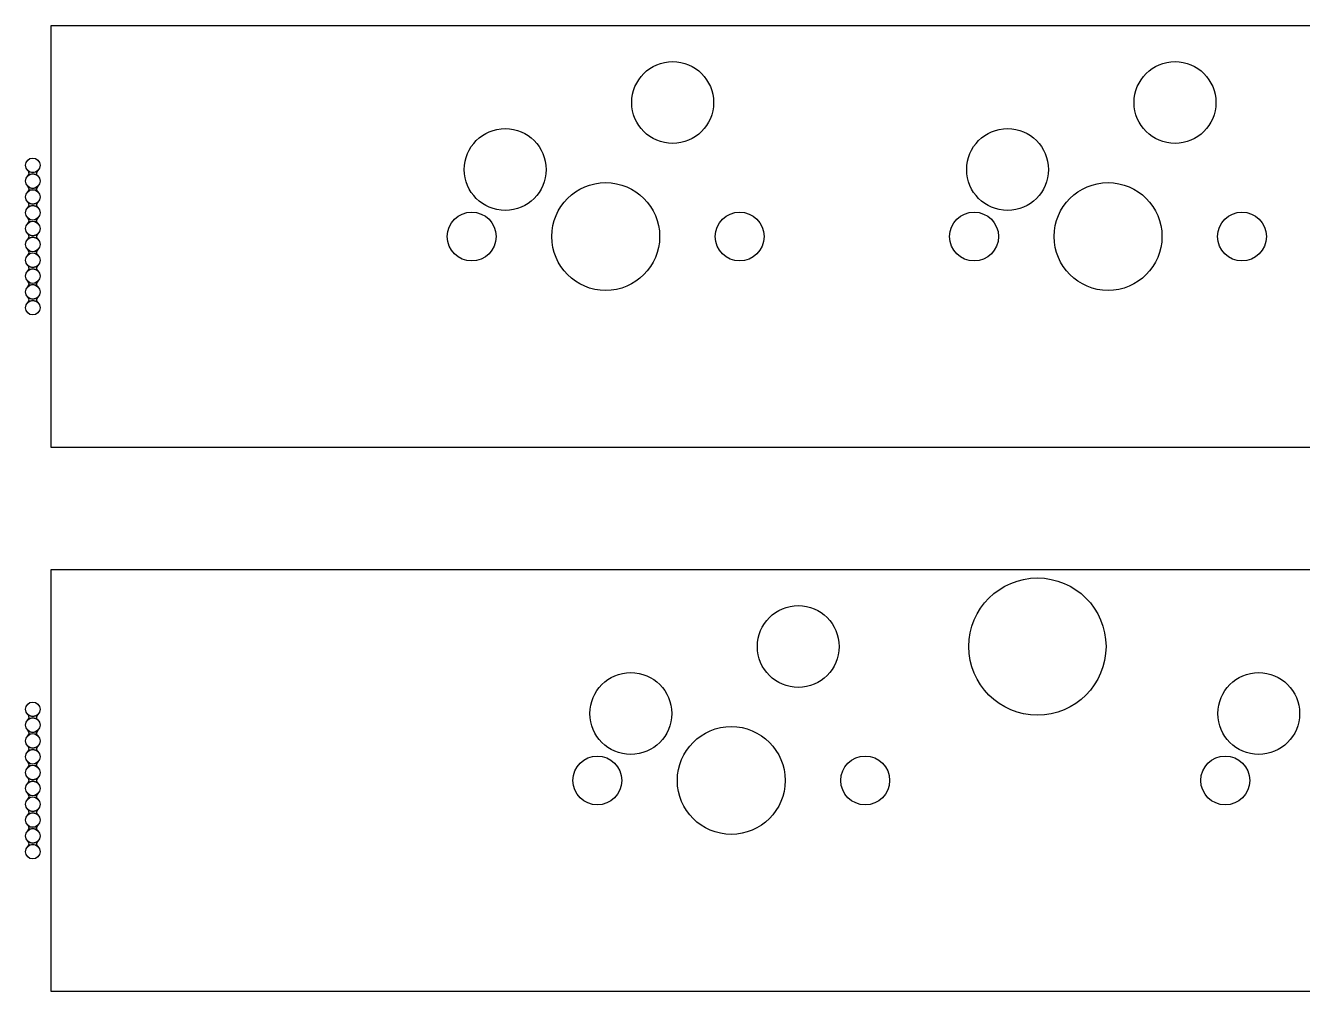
# Model space of a CAD drawing. Extents: x -22 to 351, y -111 to 35.
# Drawn here: x -22 to 26.42, y -48.41 to -11.79 of the extents above; entities that cross this region are included whole.
import ezdxf

# ---------------------------------------------------------------- set-up
doc = ezdxf.new("R2010")
doc.units = 0
doc.layers.add('BLACK', color=7, linetype='CONTINUOUS')

msp = doc.modelspace()

# ---------------------------------------------------------------- linework, layer by layer
at = {"layer": 'BLACK', "linetype": 'CONTINUOUS'}
for p, q in [((-21.025, -27.785), (-21.025, -11.785)), ((-21.025, -11.785), (241.191, -11.785)), ((-21.025, -27.785), (-21.025, -11.785)), ((-21.025, -11.785), (241.191, -11.785)), ((-21.9011, -17.2937), (-21.8996, -17.2923)), ((-21.9005, -17.2956), (-21.9011, -17.2937)), ((-21.8983, -17.2979), (-21.9005, -17.2956)), ((-21.8996, -17.2923), (-21.898, -17.2926)), ((-21.87, -17.342), (-21.8983, -17.2979)), ((-21.8983, -17.4722), (-21.865, -17.4111)), ((-21.898, -17.2926), (-21.8298, -17.3381)), ((-21.8298, -17.4319), (-21.898, -17.4774)), ((-21.865, -17.4111), (-21.87, -17.342)), ((-21.8298, -17.3381), (-21.725, -17.359)), ((-21.725, -17.411), (-21.8298, -17.4319)), ((-21.725, -17.359), (-21.6202, -17.3381)), ((-21.6202, -17.4319), (-21.725, -17.411)), ((-21.6202, -17.3381), (-21.552, -17.2926)), ((-21.552, -17.4774), (-21.6202, -17.4319)), ((-21.5517, -17.2978), (-21.585, -17.3589)), ((-21.585, -17.3589), (-21.58, -17.428)), ((-21.58, -17.428), (-21.5517, -17.4721)), ((-21.552, -17.2926), (-21.55, -17.2924)), ((-21.5495, -17.2956), (-21.5517, -17.2978)), ((-21.55, -17.2924), (-21.5489, -17.2941)), ((-21.5489, -17.2941), (-21.5495, -17.2956)), ((-21.9011, -17.4759), (-21.9005, -17.4744)), ((-21.9, -17.4776), (-21.9011, -17.4759)), ((-21.9011, -17.8937), (-21.8996, -17.8923)), ((-21.9005, -17.8956), (-21.9011, -17.8937)), ((-21.9005, -17.4744), (-21.8983, -17.4722)), ((-21.8983, -17.8979), (-21.9005, -17.8956)), ((-21.898, -17.4774), (-21.9, -17.4776)), ((-21.8996, -17.8923), (-21.898, -17.8926)), ((-21.87, -17.942), (-21.8983, -17.8979)), ((-21.898, -17.8926), (-21.8298, -17.9381)), ((-21.6202, -17.9381), (-21.552, -17.8926)), ((-21.5517, -17.8978), (-21.585, -17.9589)), ((-21.5504, -17.4777), (-21.552, -17.4774)), ((-21.552, -17.8926), (-21.55, -17.8924)), ((-21.5517, -17.4721), (-21.5495, -17.4744)), ((-21.5495, -17.8956), (-21.5517, -17.8978)), ((-21.5489, -17.4763), (-21.5504, -17.4777)), ((-21.55, -17.8924), (-21.5489, -17.8941)), ((-21.5495, -17.4744), (-21.5489, -17.4763)), ((-21.5489, -17.8941), (-21.5495, -17.8956)), ((-21.9011, -18.0759), (-21.9005, -18.0744)), ((-21.9, -18.0776), (-21.9011, -18.0759)), ((-21.9005, -18.0744), (-21.8983, -18.0722)), ((-21.898, -18.0774), (-21.9, -18.0776)), ((-21.8983, -18.0722), (-21.865, -18.0111)), ((-21.8298, -18.0319), (-21.898, -18.0774)), ((-21.865, -18.0111), (-21.87, -17.942)), ((-21.8298, -17.9381), (-21.725, -17.959)), ((-21.725, -18.011), (-21.8298, -18.0319)), ((-21.725, -17.959), (-21.6202, -17.9381)), ((-21.6202, -18.0319), (-21.725, -18.011)), ((-21.552, -18.0774), (-21.6202, -18.0319)), ((-21.585, -17.9589), (-21.58, -18.028)), ((-21.58, -18.028), (-21.5517, -18.0721)), ((-21.5504, -18.0777), (-21.552, -18.0774)), ((-21.5517, -18.0721), (-21.5495, -18.0744)), ((-21.5489, -18.0763), (-21.5504, -18.0777)), ((-21.5495, -18.0744), (-21.5489, -18.0763)), ((-21.9011, -18.4937), (-21.8996, -18.4923)), ((-21.9005, -18.4956), (-21.9011, -18.4937)), ((-21.9011, -18.6759), (-21.9005, -18.6744)), ((-21.9, -18.6776), (-21.9011, -18.6759)), ((-21.8983, -18.4979), (-21.9005, -18.4956)), ((-21.9005, -18.6744), (-21.8983, -18.6722)), ((-21.898, -18.6774), (-21.9, -18.6776)), ((-21.8996, -18.4923), (-21.898, -18.4926)), ((-21.87, -18.542), (-21.8983, -18.4979)), ((-21.8983, -18.6722), (-21.865, -18.6111)), ((-21.898, -18.4926), (-21.8298, -18.5381)), ((-21.8298, -18.6319), (-21.898, -18.6774)), ((-21.865, -18.6111), (-21.87, -18.542)), ((-21.8298, -18.5381), (-21.725, -18.559)), ((-21.725, -18.611), (-21.8298, -18.6319)), ((-21.725, -18.559), (-21.6202, -18.5381)), ((-21.6202, -18.6319), (-21.725, -18.611)), ((-21.6202, -18.5381), (-21.552, -18.4926)), ((-21.552, -18.6774), (-21.6202, -18.6319)), ((-21.5517, -18.4978), (-21.585, -18.5589)), ((-21.585, -18.5589), (-21.58, -18.628)), ((-21.58, -18.628), (-21.5517, -18.6721)), ((-21.552, -18.4926), (-21.55, -18.4924)), ((-21.5504, -18.6777), (-21.552, -18.6774)), ((-21.5495, -18.4956), (-21.5517, -18.4978)), ((-21.5517, -18.6721), (-21.5495, -18.6744)), ((-21.5489, -18.6763), (-21.5504, -18.6777)), ((-21.55, -18.4924), (-21.5489, -18.4941)), ((-21.5489, -18.4941), (-21.5495, -18.4956)), ((-21.5495, -18.6744), (-21.5489, -18.6763)), ((-21.9011, -19.0937), (-21.8996, -19.0923)), ((-21.9005, -19.0956), (-21.9011, -19.0937)), ((-21.9011, -19.2759), (-21.9005, -19.2744)), ((-21.9, -19.2776), (-21.9011, -19.2759)), ((-21.8983, -19.0979), (-21.9005, -19.0956)), ((-21.9005, -19.2744), (-21.8983, -19.2722)), ((-21.898, -19.2774), (-21.9, -19.2776)), ((-21.8996, -19.0923), (-21.898, -19.0926)), ((-21.87, -19.142), (-21.8983, -19.0979)), ((-21.8983, -19.2722), (-21.865, -19.2111)), ((-21.898, -19.0926), (-21.8298, -19.1381)), ((-21.8298, -19.2319), (-21.898, -19.2774)), ((-21.865, -19.2111), (-21.87, -19.142)), ((-21.8298, -19.1381), (-21.725, -19.159)), ((-21.725, -19.211), (-21.8298, -19.2319)), ((-21.725, -19.159), (-21.6202, -19.1381)), ((-21.6202, -19.2319), (-21.725, -19.211)), ((-21.6202, -19.1381), (-21.552, -19.0926)), ((-21.552, -19.2774), (-21.6202, -19.2319)), ((-21.5517, -19.0978), (-21.585, -19.1589)), ((-21.585, -19.1589), (-21.58, -19.228)), ((-21.58, -19.228), (-21.5517, -19.2721)), ((-21.552, -19.0926), (-21.55, -19.0924)), ((-21.5504, -19.2777), (-21.552, -19.2774)), ((-21.5495, -19.0956), (-21.5517, -19.0978)), ((-21.5517, -19.2721), (-21.5495, -19.2744)), ((-21.5489, -19.2763), (-21.5504, -19.2777)), ((-21.55, -19.0924), (-21.5489, -19.0941)), ((-21.5489, -19.0941), (-21.5495, -19.0956)), ((-21.5495, -19.2744), (-21.5489, -19.2763)), ((-21.9011, -19.6937), (-21.8996, -19.6923)), ((-21.9005, -19.6956), (-21.9011, -19.6937)), ((-21.8983, -19.6979), (-21.9005, -19.6956)), ((-21.8996, -19.6923), (-21.898, -19.6926)), ((-21.87, -19.742), (-21.8983, -19.6979)), ((-21.8983, -19.8722), (-21.865, -19.8111)), ((-21.898, -19.6926), (-21.8298, -19.7381)), ((-21.8298, -19.8319), (-21.898, -19.8774)), ((-21.865, -19.8111), (-21.87, -19.742)), ((-21.8298, -19.7381), (-21.725, -19.759)), ((-21.725, -19.811), (-21.8298, -19.8319)), ((-21.725, -19.759), (-21.6202, -19.7381)), ((-21.6202, -19.8319), (-21.725, -19.811)), ((-21.6202, -19.7381), (-21.552, -19.6926)), ((-21.552, -19.8774), (-21.6202, -19.8319)), ((-21.5517, -19.6978), (-21.585, -19.7589)), ((-21.585, -19.7589), (-21.58, -19.828)), ((-21.58, -19.828), (-21.5517, -19.8721)), ((-21.552, -19.6926), (-21.55, -19.6924)), ((-21.5495, -19.6956), (-21.5517, -19.6978)), ((-21.55, -19.6924), (-21.5489, -19.6941)), ((-21.5489, -19.6941), (-21.5495, -19.6956)), ((-21.9011, -19.8759), (-21.9005, -19.8744)), ((-21.9, -19.8776), (-21.9011, -19.8759)), ((-21.9011, -20.2937), (-21.8996, -20.2923)), ((-21.9005, -20.2956), (-21.9011, -20.2937)), ((-21.9005, -19.8744), (-21.8983, -19.8722)), ((-21.8983, -20.2979), (-21.9005, -20.2956)), ((-21.898, -19.8774), (-21.9, -19.8776)), ((-21.8996, -20.2923), (-21.898, -20.2926)), ((-21.87, -20.342), (-21.8983, -20.2979)), ((-21.898, -20.2926), (-21.8298, -20.3381)), ((-21.8298, -20.3381), (-21.725, -20.359)), ((-21.725, -20.359), (-21.6202, -20.3381)), ((-21.6202, -20.3381), (-21.552, -20.2926)), ((-21.5517, -20.2978), (-21.585, -20.3589)), ((-21.5504, -19.8777), (-21.552, -19.8774)), ((-21.552, -20.2926), (-21.55, -20.2924)), ((-21.5517, -19.8721), (-21.5495, -19.8744)), ((-21.5495, -20.2956), (-21.5517, -20.2978)), ((-21.5489, -19.8763), (-21.5504, -19.8777)), ((-21.55, -20.2924), (-21.5489, -20.2941)), ((-21.5495, -19.8744), (-21.5489, -19.8763)), ((-21.5489, -20.2941), (-21.5495, -20.2956)), ((-21.9011, -20.4759), (-21.9005, -20.4744)), ((-21.9, -20.4776), (-21.9011, -20.4759)), ((-21.9005, -20.4744), (-21.8983, -20.4722)), ((-21.898, -20.4774), (-21.9, -20.4776)), ((-21.8983, -20.4722), (-21.865, -20.4111)), ((-21.8298, -20.4319), (-21.898, -20.4774)), ((-21.865, -20.4111), (-21.87, -20.342)), ((-21.725, -20.411), (-21.8298, -20.4319)), ((-21.6202, -20.4319), (-21.725, -20.411)), ((-21.552, -20.4774), (-21.6202, -20.4319)), ((-21.585, -20.3589), (-21.58, -20.428)), ((-21.58, -20.428), (-21.5517, -20.4721)), ((-21.5504, -20.4777), (-21.552, -20.4774)), ((-21.5517, -20.4721), (-21.5495, -20.4744)), ((-21.5489, -20.4763), (-21.5504, -20.4777)), ((-21.5495, -20.4744), (-21.5489, -20.4763)), ((-21.9011, -20.8937), (-21.8996, -20.8923)), ((-21.9005, -20.8956), (-21.9011, -20.8937)), ((-21.9011, -21.0759), (-21.9005, -21.0744)), ((-21.9, -21.0776), (-21.9011, -21.0759)), ((-21.8983, -20.8979), (-21.9005, -20.8956)), ((-21.9005, -21.0744), (-21.8983, -21.0722)), ((-21.898, -21.0774), (-21.9, -21.0776)), ((-21.8996, -20.8923), (-21.898, -20.8926)), ((-21.87, -20.942), (-21.8983, -20.8979)), ((-21.8983, -21.0722), (-21.865, -21.0111)), ((-21.898, -20.8926), (-21.8298, -20.9381)), ((-21.8298, -21.0319), (-21.898, -21.0774)), ((-21.865, -21.0111), (-21.87, -20.942)), ((-21.8298, -20.9381), (-21.725, -20.959)), ((-21.725, -21.011), (-21.8298, -21.0319)), ((-21.725, -20.959), (-21.6202, -20.9381)), ((-21.6202, -21.0319), (-21.725, -21.011)), ((-21.6202, -20.9381), (-21.552, -20.8926)), ((-21.552, -21.0774), (-21.6202, -21.0319)), ((-21.5517, -20.8978), (-21.585, -20.9589)), ((-21.585, -20.9589), (-21.58, -21.028)), ((-21.58, -21.028), (-21.5517, -21.0721)), ((-21.552, -20.8926), (-21.55, -20.8924)), ((-21.5504, -21.0777), (-21.552, -21.0774)), ((-21.5495, -20.8956), (-21.5517, -20.8978)), ((-21.5517, -21.0721), (-21.5495, -21.0744)), ((-21.5489, -21.0763), (-21.5504, -21.0777)), ((-21.55, -20.8924), (-21.5489, -20.8941)), ((-21.5489, -20.8941), (-21.5495, -20.8956)), ((-21.5495, -21.0744), (-21.5489, -21.0763)), ((-21.9011, -21.4937), (-21.8996, -21.4923)), ((-21.9005, -21.4956), (-21.9011, -21.4937)), ((-21.9011, -21.6759), (-21.9005, -21.6744)), ((-21.9, -21.6776), (-21.9011, -21.6759)), ((-21.8983, -21.4979), (-21.9005, -21.4956)), ((-21.9005, -21.6744), (-21.8983, -21.6722)), ((-21.898, -21.6774), (-21.9, -21.6776)), ((-21.8996, -21.4923), (-21.898, -21.4926)), ((-21.87, -21.542), (-21.8983, -21.4979)), ((-21.8983, -21.6722), (-21.865, -21.6111)), ((-21.898, -21.4926), (-21.8298, -21.5381)), ((-21.8298, -21.6319), (-21.898, -21.6774)), ((-21.865, -21.6111), (-21.87, -21.542)), ((-21.8298, -21.5381), (-21.725, -21.559)), ((-21.725, -21.611), (-21.8298, -21.6319)), ((-21.725, -21.559), (-21.6202, -21.5381)), ((-21.6202, -21.6319), (-21.725, -21.611)), ((-21.6202, -21.5381), (-21.552, -21.4926)), ((-21.552, -21.6774), (-21.6202, -21.6319)), ((-21.5517, -21.4978), (-21.585, -21.5589)), ((-21.585, -21.5589), (-21.58, -21.628)), ((-21.58, -21.628), (-21.5517, -21.6721)), ((-21.552, -21.4926), (-21.55, -21.4924)), ((-21.5504, -21.6777), (-21.552, -21.6774)), ((-21.5495, -21.4956), (-21.5517, -21.4978)), ((-21.5517, -21.6721), (-21.5495, -21.6744)), ((-21.5489, -21.6763), (-21.5504, -21.6777)), ((-21.55, -21.4924), (-21.5489, -21.4941)), ((-21.5489, -21.4941), (-21.5495, -21.4956)), ((-21.5495, -21.6744), (-21.5489, -21.6763)), ((-21.9011, -22.0937), (-21.8996, -22.0923)), ((-21.9005, -22.0956), (-21.9011, -22.0937)), ((-21.9011, -22.2759), (-21.9005, -22.2744)), ((-21.8983, -22.0979), (-21.9005, -22.0956)), ((-21.9005, -22.2744), (-21.8983, -22.2722)), ((-21.8996, -22.0923), (-21.898, -22.0926)), ((-21.87, -22.142), (-21.8983, -22.0979)), ((-21.8983, -22.2722), (-21.865, -22.2111)), ((-21.898, -22.0926), (-21.8298, -22.1381)), ((-21.8298, -22.2319), (-21.898, -22.2774)), ((-21.865, -22.2111), (-21.87, -22.142)), ((-21.8298, -22.1381), (-21.725, -22.159)), ((-21.725, -22.211), (-21.8298, -22.2319)), ((-21.725, -22.159), (-21.6202, -22.1381)), ((-21.6202, -22.2319), (-21.725, -22.211)), ((-21.6202, -22.1381), (-21.552, -22.0926)), ((-21.552, -22.2774), (-21.6202, -22.2319)), ((-21.5517, -22.0978), (-21.585, -22.1589)), ((-21.585, -22.1589), (-21.58, -22.228)), ((-21.58, -22.228), (-21.5517, -22.2721)), ((-21.552, -22.0926), (-21.55, -22.0924)), ((-21.5495, -22.0956), (-21.5517, -22.0978)), ((-21.5517, -22.2721), (-21.5495, -22.2744)), ((-21.55, -22.0924), (-21.5489, -22.0941)), ((-21.5489, -22.0941), (-21.5495, -22.0956)), ((-21.5495, -22.2744), (-21.5489, -22.2763)), ((-21.9, -22.2776), (-21.9011, -22.2759)), ((-21.898, -22.2774), (-21.9, -22.2776)), ((-21.5504, -22.2777), (-21.552, -22.2774)), ((-21.5489, -22.2763), (-21.5504, -22.2777)), ((239.028, -27.785), (-21.025, -27.785)), ((239.028, -27.785), (-21.025, -27.785)), ((-21.025, -48.4133), (-21.025, -32.4133)), ((-21.025, -32.4133), (242.78, -32.4133)), ((-21.025, -48.4133), (-21.025, -32.4133)), ((-21.025, -32.4133), (242.78, -32.4133)), ((-21.9011, -37.922), (-21.8996, -37.9206)), ((-21.9005, -37.9239), (-21.9011, -37.922)), ((-21.9011, -38.1042), (-21.9005, -38.1027)), ((-21.9, -38.1059), (-21.9011, -38.1042)), ((-21.8983, -37.9262), (-21.9005, -37.9239)), ((-21.9005, -38.1027), (-21.8983, -38.1005)), ((-21.898, -38.1057), (-21.9, -38.1059)), ((-21.8996, -37.9206), (-21.898, -37.9209)), ((-21.87, -37.9703), (-21.8983, -37.9262)), ((-21.8983, -38.1005), (-21.865, -38.0394)), ((-21.898, -37.9209), (-21.8298, -37.9664)), ((-21.8298, -38.0602), (-21.898, -38.1057)), ((-21.865, -38.0394), (-21.87, -37.9703)), ((-21.8298, -37.9664), (-21.725, -37.9873)), ((-21.725, -38.0393), (-21.8298, -38.0602)), ((-21.725, -37.9873), (-21.6202, -37.9664)), ((-21.6202, -38.0602), (-21.725, -38.0393)), ((-21.6202, -37.9664), (-21.552, -37.9209)), ((-21.552, -38.1057), (-21.6202, -38.0602)), ((-21.5517, -37.9261), (-21.585, -37.9872)), ((-21.585, -37.9872), (-21.58, -38.0563)), ((-21.58, -38.0563), (-21.5517, -38.1004)), ((-21.552, -37.9209), (-21.55, -37.9207)), ((-21.5504, -38.106), (-21.552, -38.1057)), ((-21.5495, -37.9239), (-21.5517, -37.9261)), ((-21.5517, -38.1004), (-21.5495, -38.1027)), ((-21.5489, -38.1046), (-21.5504, -38.106)), ((-21.55, -37.9207), (-21.5489, -37.9224)), ((-21.5489, -37.9224), (-21.5495, -37.9239)), ((-21.5495, -38.1027), (-21.5489, -38.1046)), ((-21.9011, -38.522), (-21.8996, -38.5206)), ((-21.9005, -38.5239), (-21.9011, -38.522)), ((-21.9011, -38.7042), (-21.9005, -38.7027)), ((-21.9, -38.7059), (-21.9011, -38.7042)), ((-21.8983, -38.5262), (-21.9005, -38.5239)), ((-21.9005, -38.7027), (-21.8983, -38.7005)), ((-21.898, -38.7057), (-21.9, -38.7059)), ((-21.8996, -38.5206), (-21.898, -38.5209)), ((-21.87, -38.5703), (-21.8983, -38.5262)), ((-21.8983, -38.7005), (-21.865, -38.6394)), ((-21.898, -38.5209), (-21.8298, -38.5664)), ((-21.8298, -38.6602), (-21.898, -38.7057)), ((-21.865, -38.6394), (-21.87, -38.5703)), ((-21.8298, -38.5664), (-21.725, -38.5873)), ((-21.725, -38.6393), (-21.8298, -38.6602)), ((-21.725, -38.5873), (-21.6202, -38.5664)), ((-21.6202, -38.6602), (-21.725, -38.6393)), ((-21.6202, -38.5664), (-21.552, -38.5209)), ((-21.552, -38.7057), (-21.6202, -38.6602)), ((-21.5517, -38.5261), (-21.585, -38.5872)), ((-21.585, -38.5872), (-21.58, -38.6563)), ((-21.58, -38.6563), (-21.5517, -38.7004)), ((-21.552, -38.5209), (-21.55, -38.5207)), ((-21.5504, -38.706), (-21.552, -38.7057)), ((-21.5495, -38.5239), (-21.5517, -38.5261)), ((-21.5517, -38.7004), (-21.5495, -38.7027)), ((-21.5489, -38.7046), (-21.5504, -38.706)), ((-21.55, -38.5207), (-21.5489, -38.5224)), ((-21.5489, -38.5224), (-21.5495, -38.5239)), ((-21.5495, -38.7027), (-21.5489, -38.7046)), ((-21.9011, -39.122), (-21.8996, -39.1206)), ((-21.9005, -39.1239), (-21.9011, -39.122)), ((-21.8983, -39.1262), (-21.9005, -39.1239)), ((-21.8996, -39.1206), (-21.898, -39.1209)), ((-21.87, -39.1703), (-21.8983, -39.1262)), ((-21.898, -39.1209), (-21.8298, -39.1664)), ((-21.865, -39.2394), (-21.87, -39.1703)), ((-21.8298, -39.1664), (-21.725, -39.1873)), ((-21.725, -39.1873), (-21.6202, -39.1664)), ((-21.6202, -39.1664), (-21.552, -39.1209)), ((-21.5517, -39.1261), (-21.585, -39.1872)), ((-21.585, -39.1872), (-21.58, -39.2563)), ((-21.552, -39.1209), (-21.55, -39.1207)), ((-21.5495, -39.1239), (-21.5517, -39.1261)), ((-21.55, -39.1207), (-21.5489, -39.1224)), ((-21.5489, -39.1224), (-21.5495, -39.1239)), ((-21.9011, -39.3042), (-21.9005, -39.3027)), ((-21.9, -39.3059), (-21.9011, -39.3042)), ((-21.9005, -39.3027), (-21.8983, -39.3005)), ((-21.898, -39.3057), (-21.9, -39.3059)), ((-21.8983, -39.3005), (-21.865, -39.2394)), ((-21.8298, -39.2602), (-21.898, -39.3057)), ((-21.725, -39.2393), (-21.8298, -39.2602)), ((-21.6202, -39.2602), (-21.725, -39.2393)), ((-21.552, -39.3057), (-21.6202, -39.2602)), ((-21.58, -39.2563), (-21.5517, -39.3004)), ((-21.5504, -39.306), (-21.552, -39.3057)), ((-21.5517, -39.3004), (-21.5495, -39.3027)), ((-21.5489, -39.3046), (-21.5504, -39.306)), ((-21.5495, -39.3027), (-21.5489, -39.3046)), ((-21.9011, -39.722), (-21.8996, -39.7206)), ((-21.9005, -39.7239), (-21.9011, -39.722)), ((-21.9011, -39.9042), (-21.9005, -39.9027)), ((-21.9, -39.9059), (-21.9011, -39.9042)), ((-21.8983, -39.7262), (-21.9005, -39.7239)), ((-21.9005, -39.9027), (-21.8983, -39.9005)), ((-21.898, -39.9057), (-21.9, -39.9059)), ((-21.8996, -39.7206), (-21.898, -39.7209)), ((-21.87, -39.7703), (-21.8983, -39.7262)), ((-21.8983, -39.9005), (-21.865, -39.8394)), ((-21.898, -39.7209), (-21.8298, -39.7664)), ((-21.8298, -39.8602), (-21.898, -39.9057)), ((-21.865, -39.8394), (-21.87, -39.7703)), ((-21.8298, -39.7664), (-21.725, -39.7873)), ((-21.725, -39.8393), (-21.8298, -39.8602)), ((-21.725, -39.7873), (-21.6202, -39.7664)), ((-21.6202, -39.8602), (-21.725, -39.8393)), ((-21.6202, -39.7664), (-21.552, -39.7209)), ((-21.552, -39.9057), (-21.6202, -39.8602)), ((-21.5517, -39.7261), (-21.585, -39.7872)), ((-21.585, -39.7872), (-21.58, -39.8563)), ((-21.58, -39.8563), (-21.5517, -39.9004)), ((-21.552, -39.7209), (-21.55, -39.7207)), ((-21.5504, -39.906), (-21.552, -39.9057)), ((-21.5495, -39.7239), (-21.5517, -39.7261)), ((-21.5517, -39.9004), (-21.5495, -39.9027)), ((-21.5489, -39.9046), (-21.5504, -39.906)), ((-21.55, -39.7207), (-21.5489, -39.7224)), ((-21.5489, -39.7224), (-21.5495, -39.7239)), ((-21.5495, -39.9027), (-21.5489, -39.9046)), ((-21.9011, -40.322), (-21.8996, -40.3206)), ((-21.9005, -40.3239), (-21.9011, -40.322)), ((-21.9011, -40.5042), (-21.9005, -40.5027)), ((-21.9, -40.5059), (-21.9011, -40.5042)), ((-21.8983, -40.3262), (-21.9005, -40.3239)), ((-21.9005, -40.5027), (-21.8983, -40.5005)), ((-21.898, -40.5057), (-21.9, -40.5059)), ((-21.8996, -40.3206), (-21.898, -40.3209)), ((-21.87, -40.3703), (-21.8983, -40.3262)), ((-21.8983, -40.5005), (-21.865, -40.4394)), ((-21.898, -40.3209), (-21.8298, -40.3664)), ((-21.8298, -40.4602), (-21.898, -40.5057)), ((-21.865, -40.4394), (-21.87, -40.3703)), ((-21.8298, -40.3664), (-21.725, -40.3873)), ((-21.725, -40.4393), (-21.8298, -40.4602)), ((-21.725, -40.3873), (-21.6202, -40.3664)), ((-21.6202, -40.4602), (-21.725, -40.4393)), ((-21.6202, -40.3664), (-21.552, -40.3209)), ((-21.552, -40.5057), (-21.6202, -40.4602)), ((-21.5517, -40.3261), (-21.585, -40.3872)), ((-21.585, -40.3872), (-21.58, -40.4563)), ((-21.58, -40.4563), (-21.5517, -40.5004)), ((-21.552, -40.3209), (-21.55, -40.3207)), ((-21.5504, -40.506), (-21.552, -40.5057)), ((-21.5495, -40.3239), (-21.5517, -40.3261)), ((-21.5517, -40.5004), (-21.5495, -40.5027)), ((-21.5489, -40.5046), (-21.5504, -40.506)), ((-21.55, -40.3207), (-21.5489, -40.3224)), ((-21.5489, -40.3224), (-21.5495, -40.3239)), ((-21.5495, -40.5027), (-21.5489, -40.5046)), ((-21.9011, -40.922), (-21.8996, -40.9206)), ((-21.9005, -40.9239), (-21.9011, -40.922)), ((-21.9011, -41.1042), (-21.9005, -41.1027)), ((-21.9, -41.1059), (-21.9011, -41.1042)), ((-21.8983, -40.9262), (-21.9005, -40.9239)), ((-21.9005, -41.1027), (-21.8983, -41.1005)), ((-21.898, -41.1057), (-21.9, -41.1059)), ((-21.8996, -40.9206), (-21.898, -40.9209)), ((-21.87, -40.9703), (-21.8983, -40.9262)), ((-21.8983, -41.1005), (-21.865, -41.0394)), ((-21.898, -40.9209), (-21.8298, -40.9664)), ((-21.8298, -41.0602), (-21.898, -41.1057)), ((-21.865, -41.0394), (-21.87, -40.9703)), ((-21.8298, -40.9664), (-21.725, -40.9873)), ((-21.725, -41.0393), (-21.8298, -41.0602)), ((-21.725, -40.9873), (-21.6202, -40.9664)), ((-21.6202, -41.0602), (-21.725, -41.0393)), ((-21.6202, -40.9664), (-21.552, -40.9209)), ((-21.552, -41.1057), (-21.6202, -41.0602)), ((-21.5517, -40.9261), (-21.585, -40.9872)), ((-21.585, -40.9872), (-21.58, -41.0563)), ((-21.58, -41.0563), (-21.5517, -41.1004)), ((-21.552, -40.9209), (-21.55, -40.9207)), ((-21.5504, -41.106), (-21.552, -41.1057)), ((-21.5495, -40.9239), (-21.5517, -40.9261)), ((-21.5517, -41.1004), (-21.5495, -41.1027)), ((-21.5489, -41.1046), (-21.5504, -41.106)), ((-21.55, -40.9207), (-21.5489, -40.9224)), ((-21.5489, -40.9224), (-21.5495, -40.9239)), ((-21.5495, -41.1027), (-21.5489, -41.1046)), ((-21.9011, -41.522), (-21.8996, -41.5206)), ((-21.9005, -41.5239), (-21.9011, -41.522)), ((-21.8983, -41.5262), (-21.9005, -41.5239)), ((-21.8996, -41.5206), (-21.898, -41.5209)), ((-21.87, -41.5703), (-21.8983, -41.5262)), ((-21.8983, -41.7005), (-21.865, -41.6394)), ((-21.898, -41.5209), (-21.8298, -41.5664)), ((-21.865, -41.6394), (-21.87, -41.5703)), ((-21.8298, -41.5664), (-21.725, -41.5873)), ((-21.725, -41.6393), (-21.8298, -41.6602)), ((-21.725, -41.5873), (-21.6202, -41.5664)), ((-21.6202, -41.6602), (-21.725, -41.6393)), ((-21.6202, -41.5664), (-21.552, -41.5209)), ((-21.5517, -41.5261), (-21.585, -41.5872)), ((-21.585, -41.5872), (-21.58, -41.6563)), ((-21.552, -41.5209), (-21.55, -41.5207)), ((-21.5495, -41.5239), (-21.5517, -41.5261)), ((-21.55, -41.5207), (-21.5489, -41.5224)), ((-21.5489, -41.5224), (-21.5495, -41.5239)), ((-21.9011, -41.7042), (-21.9005, -41.7027)), ((-21.9, -41.7059), (-21.9011, -41.7042)), ((-21.9011, -42.122), (-21.8996, -42.1206)), ((-21.9005, -42.1239), (-21.9011, -42.122)), ((-21.9005, -41.7027), (-21.8983, -41.7005)), ((-21.8983, -42.1262), (-21.9005, -42.1239)), ((-21.898, -41.7057), (-21.9, -41.7059)), ((-21.8996, -42.1206), (-21.898, -42.1209)), ((-21.87, -42.1703), (-21.8983, -42.1262)), ((-21.8298, -41.6602), (-21.898, -41.7057)), ((-21.898, -42.1209), (-21.8298, -42.1664)), ((-21.552, -41.7057), (-21.6202, -41.6602)), ((-21.6202, -42.1664), (-21.552, -42.1209)), ((-21.5517, -42.1261), (-21.585, -42.1872)), ((-21.58, -41.6563), (-21.5517, -41.7004)), ((-21.5504, -41.706), (-21.552, -41.7057)), ((-21.552, -42.1209), (-21.55, -42.1207)), ((-21.5517, -41.7004), (-21.5495, -41.7027)), ((-21.5495, -42.1239), (-21.5517, -42.1261)), ((-21.5489, -41.7046), (-21.5504, -41.706)), ((-21.55, -42.1207), (-21.5489, -42.1224)), ((-21.5495, -41.7027), (-21.5489, -41.7046)), ((-21.5489, -42.1224), (-21.5495, -42.1239)), ((-21.9011, -42.3042), (-21.9005, -42.3027)), ((-21.9, -42.3059), (-21.9011, -42.3042)), ((-21.9005, -42.3027), (-21.8983, -42.3005)), ((-21.898, -42.3057), (-21.9, -42.3059)), ((-21.8983, -42.3005), (-21.865, -42.2394)), ((-21.8298, -42.2602), (-21.898, -42.3057)), ((-21.865, -42.2394), (-21.87, -42.1703)), ((-21.8298, -42.1664), (-21.725, -42.1873)), ((-21.725, -42.2393), (-21.8298, -42.2602)), ((-21.725, -42.1873), (-21.6202, -42.1664)), ((-21.6202, -42.2602), (-21.725, -42.2393)), ((-21.552, -42.3057), (-21.6202, -42.2602)), ((-21.585, -42.1872), (-21.58, -42.2563)), ((-21.58, -42.2563), (-21.5517, -42.3004)), ((-21.5504, -42.306), (-21.552, -42.3057)), ((-21.5517, -42.3004), (-21.5495, -42.3027)), ((-21.5489, -42.3046), (-21.5504, -42.306)), ((-21.5495, -42.3027), (-21.5489, -42.3046)), ((-21.9011, -42.722), (-21.8996, -42.7206)), ((-21.9005, -42.7239), (-21.9011, -42.722)), ((-21.9011, -42.9042), (-21.9005, -42.9027)), ((-21.9, -42.9059), (-21.9011, -42.9042)), ((-21.8983, -42.7262), (-21.9005, -42.7239)), ((-21.9005, -42.9027), (-21.8983, -42.9005)), ((-21.898, -42.9057), (-21.9, -42.9059)), ((-21.8996, -42.7206), (-21.898, -42.7209)), ((-21.87, -42.7703), (-21.8983, -42.7262)), ((-21.8983, -42.9005), (-21.865, -42.8394)), ((-21.898, -42.7209), (-21.8298, -42.7664)), ((-21.8298, -42.8602), (-21.898, -42.9057)), ((-21.865, -42.8394), (-21.87, -42.7703)), ((-21.8298, -42.7664), (-21.725, -42.7873)), ((-21.725, -42.8393), (-21.8298, -42.8602)), ((-21.725, -42.7873), (-21.6202, -42.7664)), ((-21.6202, -42.8602), (-21.725, -42.8393)), ((-21.6202, -42.7664), (-21.552, -42.7209)), ((-21.552, -42.9057), (-21.6202, -42.8602)), ((-21.5517, -42.7261), (-21.585, -42.7872)), ((-21.585, -42.7872), (-21.58, -42.8563)), ((-21.58, -42.8563), (-21.5517, -42.9004)), ((-21.552, -42.7209), (-21.55, -42.7207)), ((-21.5504, -42.906), (-21.552, -42.9057)), ((-21.5495, -42.7239), (-21.5517, -42.7261)), ((-21.5517, -42.9004), (-21.5495, -42.9027)), ((-21.5489, -42.9046), (-21.5504, -42.906)), ((-21.55, -42.7207), (-21.5489, -42.7224)), ((-21.5489, -42.7224), (-21.5495, -42.7239)), ((-21.5495, -42.9027), (-21.5489, -42.9046)), ((349.875, -48.4133), (-21.025, -48.4133)), ((349.875, -48.4133), (-21.025, -48.4133))]:
    msp.add_line(p, q, dxfattribs=at)
at = {"layer": 'BLACK'}
for centre, radius in [((2.54, -14.705), 1.551), ((21.59, -14.705), 1.551), ((-3.81, -17.245), 1.551), ((15.24, -17.245), 1.551), ((-21.725, -17.085), 0.276), ((-21.725, -17.685), 0.276), ((0, -19.785), 2.0449), ((19.05, -19.785), 2.0449), ((-21.725, -18.285), 0.276), ((-21.725, -18.885), 0.276), ((-5.08, -19.785), 0.926), ((5.08, -19.785), 0.926), ((13.97, -19.785), 0.926), ((24.13, -19.785), 0.926), ((-21.725, -19.485), 0.276), ((-21.725, -20.085), 0.276), ((-21.725, -20.685), 0.276), ((-21.725, -21.285), 0.276), ((-21.725, -21.885), 0.276), ((-21.725, -22.485), 0.276), ((16.3731, -35.3333), 2.6), ((7.3025, -35.3333), 1.551), ((0.9525, -37.8733), 1.551), ((24.765, -37.8733), 1.551), ((-21.725, -37.7133), 0.276), ((-21.725, -38.3133), 0.276), ((-21.725, -38.9133), 0.276), ((4.7625, -40.4133), 2.0449), ((-21.725, -39.5133), 0.276), ((-0.3175, -40.4133), 0.926), ((9.8425, -40.4133), 0.926), ((23.495, -40.4133), 0.926), ((-21.725, -40.1133), 0.276), ((-21.725, -40.7133), 0.276), ((-21.725, -41.3133), 0.276), ((-21.725, -41.9133), 0.276), ((-21.725, -42.5133), 0.276), ((-21.725, -43.1133), 0.276)]:
    msp.add_circle(centre, radius, dxfattribs=at)

doc.saveas('drawing.dxf')
